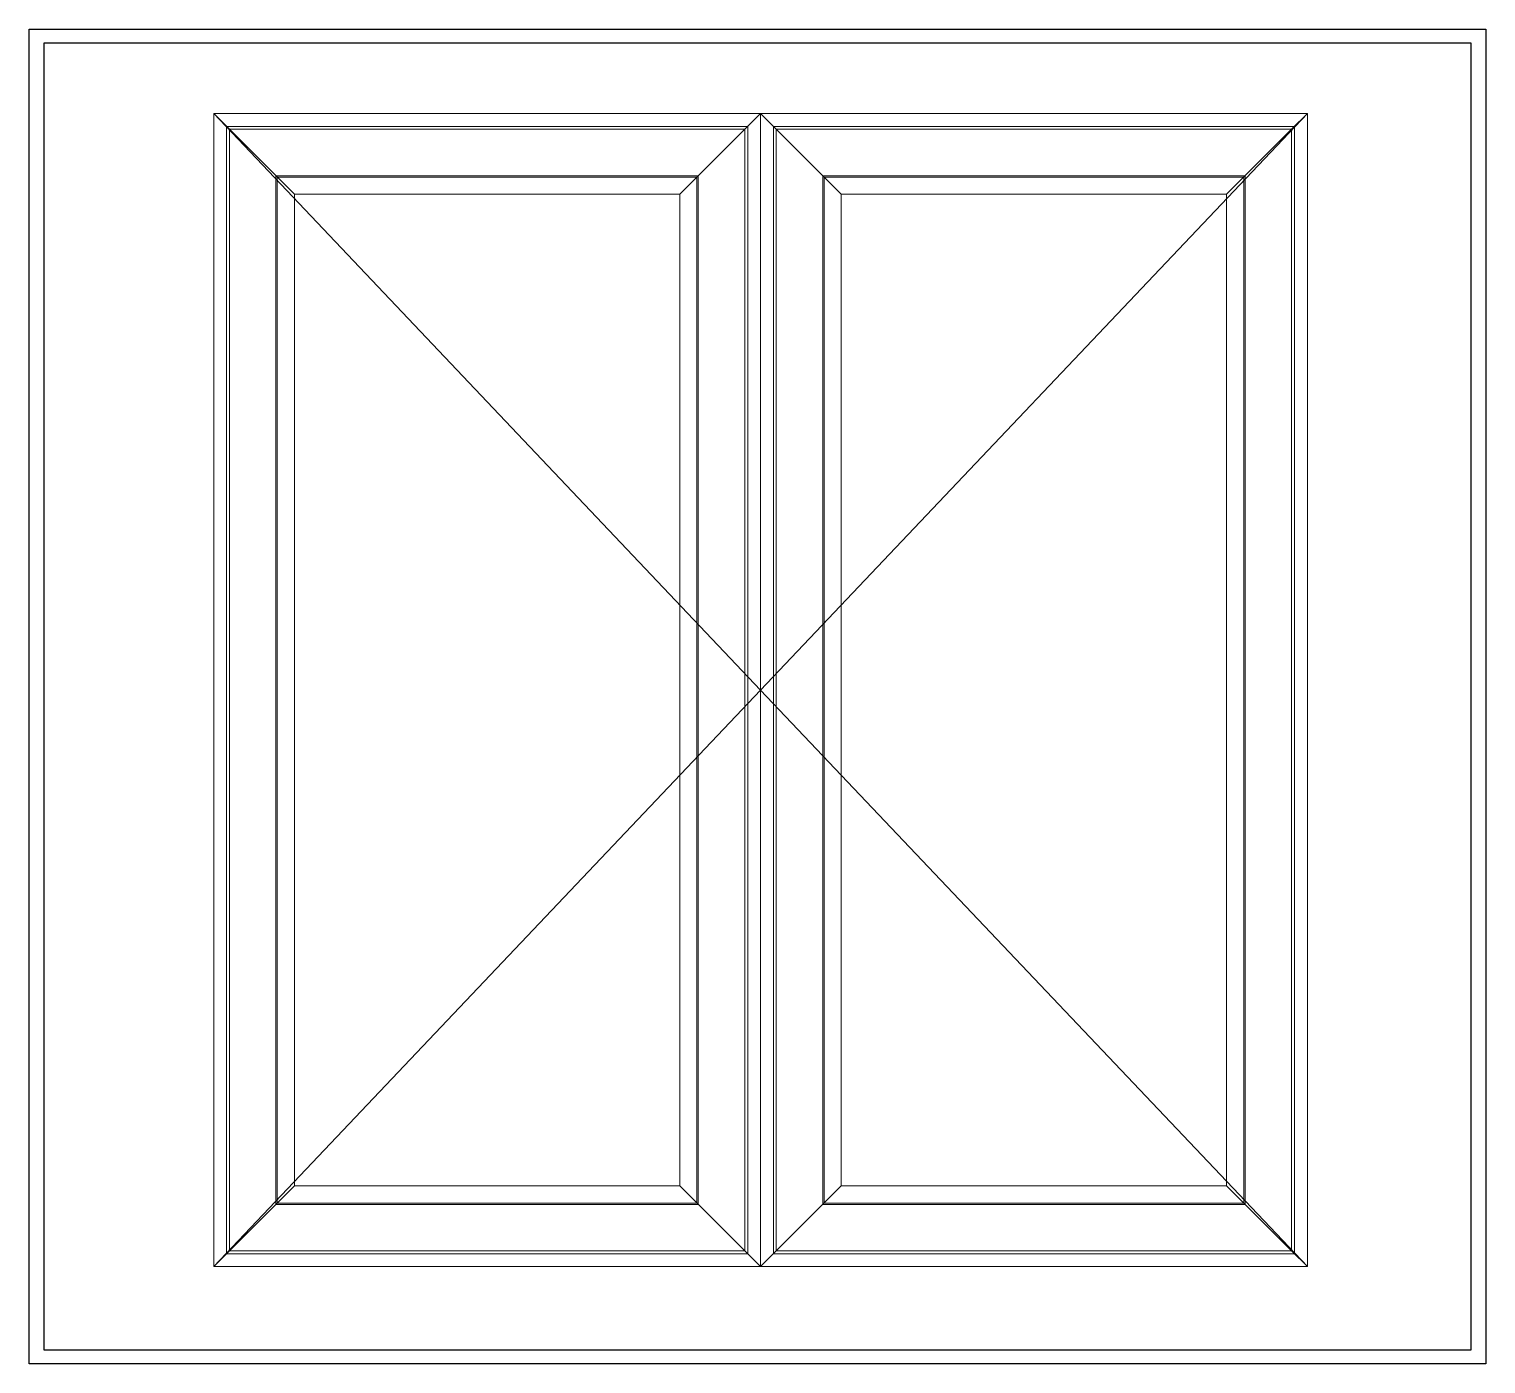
# Paper-space layout 'Projects1200x1100' of a CAD drawing. Header units: millimetres. Extents: x 55.011 to 55.328, y 90.128 to 90.419.
# The model-space entities are those that its viewports show. They can reach past a viewport. Long polylines and large blocks are cut down to what shows.
import ezdxf

# ---------------------------------------------------------------- set-up
doc = ezdxf.new("R2010")
doc.units = ezdxf.units.MM
doc.layers.add('000-dwgLAB-Rectan.', color=251, linetype='Continuous', plot=False)
doc.layers.add('02', color=251, linetype='Continuous', plot=False)
doc.layers.add('001_Dark_1 10', color=7, linetype='Continuous', lineweight=0)

msp = doc.modelspace()

# ---------------------------------------------------------------- linework, layer by layer
at = {"layer": '000-dwgLAB-Rectan.'}
msp.add_lwpolyline([(2454.9171, 2155.8773), (2456.9244, 2155.8773), (2456.9244, 2154.0375), (2454.9171, 2154.0375), (2454.9171, 2155.8773)], dxfattribs=at)
at = {"layer": '001_Dark_1 10'}
for p, q in [((2455.1778, 2155.7557), (2455.1556, 2155.7778)), ((2455.1556, 2155.7778), (2455.925, 2154.9664)), ((2455.9028, 2155.7557), (2455.925, 2155.7778)), ((2455.9471, 2155.7557), (2455.925, 2155.7778)), ((2456.6943, 2155.7778), (2455.925, 2154.9664)), ((2456.6721, 2155.7557), (2456.6943, 2155.7778)), ((2455.2693, 2155.6642), (2455.1778, 2155.7557)), ((2455.8113, 2155.6642), (2455.9028, 2155.7557)), ((2456.0386, 2155.6642), (2455.9471, 2155.7557)), ((2456.5806, 2155.6642), (2456.6721, 2155.7557)), ((2455.1556, 2154.1551), (2455.925, 2154.9664)), ((2456.6943, 2154.1551), (2455.925, 2154.9664)), ((2455.2693, 2154.2687), (2455.1778, 2154.1772)), ((2455.8113, 2154.2687), (2455.9028, 2154.1772)), ((2456.0386, 2154.2687), (2455.9471, 2154.1772)), ((2456.5806, 2154.2687), (2456.6721, 2154.1772)), ((2455.1778, 2154.1772), (2455.1556, 2154.1551)), ((2455.9028, 2154.1772), (2455.925, 2154.1551)), ((2455.9471, 2154.1772), (2455.925, 2154.1551)), ((2456.6721, 2154.1772), (2456.6943, 2154.1551))]:
    msp.add_line(p, q, dxfattribs=at)
for points in [[(2455.925, 2154.1551), (2455.1556, 2154.1551), (2455.1556, 2155.7778), (2455.925, 2155.7778)], [(2455.925, 2154.1551), (2456.6943, 2154.1551), (2456.6943, 2155.7778), (2455.925, 2155.7778)], [(2455.9069, 2154.1731), (2455.9069, 2155.7598), (2455.1737, 2155.7598), (2455.1737, 2154.1731)], [(2455.1778, 2155.7557), (2455.9028, 2155.7557), (2455.9028, 2154.1772), (2455.1778, 2154.1772)], [(2455.943, 2154.1731), (2455.943, 2155.7598), (2456.6762, 2155.7598), (2456.6762, 2154.1731)], [(2456.6721, 2155.7557), (2455.9471, 2155.7557), (2455.9471, 2154.1772), (2456.6721, 2154.1772)], [(2455.2432, 2155.6903), (2455.8374, 2155.6903), (2455.8374, 2154.2426), (2455.2432, 2154.2426)], [(2455.2451, 2154.2445), (2455.2451, 2155.6884), (2455.8355, 2155.6884), (2455.8355, 2154.2445)], [(2456.6067, 2155.6903), (2456.0125, 2155.6903), (2456.0125, 2154.2426), (2456.6067, 2154.2426)], [(2456.6048, 2154.2445), (2456.6048, 2155.6884), (2456.0144, 2155.6884), (2456.0144, 2154.2445)], [(2455.8113, 2154.2687), (2455.2693, 2154.2687), (2455.2693, 2155.6642), (2455.8113, 2155.6642)], [(2456.0386, 2154.2687), (2456.5806, 2154.2687), (2456.5806, 2155.6642), (2456.0386, 2155.6642)]]:
    msp.add_lwpolyline(points, close=True, dxfattribs=at)
at = {"layer": '02'}
msp.add_lwpolyline([(2454.9171, 2155.8773), (2456.9244, 2155.8773), (2456.9244, 2154.0375), (2454.9171, 2154.0375), (2454.9171, 2155.8773)], dxfattribs=at)

psp = doc.layouts.new('Projects1200x1100')

# ---------------------------------------------------------------- linework, layer by layer
at = {"layer": 'Defpoints'}
psp.add_lwpolyline([(55.01091, 90.41859), (55.32841, 90.41859), (55.32841, 90.12759), (55.01091, 90.12759)], close=True, dxfattribs=at)

# ---------------------------------------------------------------- viewports
at = {"layer": '0'}
psp.add_viewport(center=(55.16966, 90.27309), size=(0.3175, 0.291), view_center_point=(2455.92074, 2154.95743), view_height=1.8784238, dxfattribs=at)

doc.saveas('drawing.dxf')
